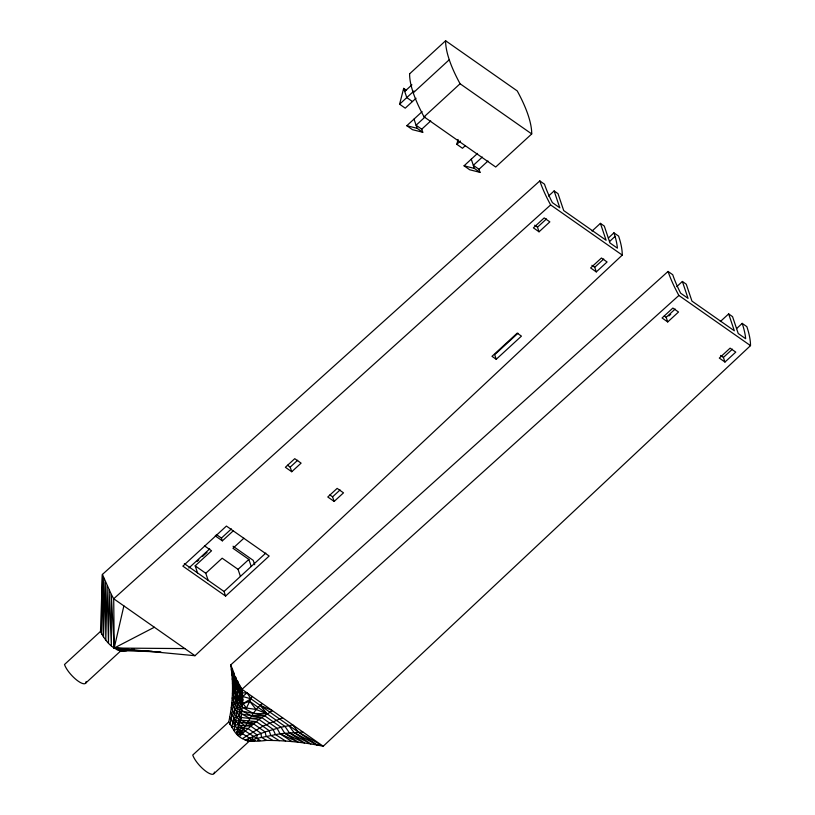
<?xml version="1.0" encoding="UTF-8"?>
<svg xmlns="http://www.w3.org/2000/svg" width="815" height="815" viewBox="0 0 815 815"><rect width="100%" height="100%" fill="white"/><g stroke="black" fill="none" stroke-linecap="round" stroke-linejoin="round"><path stroke-width="1.22" d="M736.607 328.598L742.18 323.372L746.846 326.642A127.13 39.762 47.4 0 1 750.503 345.631L323.229 746.245C304.576 742.343 285.525 740.417 266.485 740.407C254.484 741.793 241.087 742.771 234.048 730.648C238.449 709.091 240.323 685.354 230.665 664.969L668.056 271.446L672.732 274.726A127.059 39.741 47.4 0 0 679.19 290.283L680.627 293.166L688.054 298.372L682.369 281.47L676.786 286.615M242.839 700.116L241.057 718.606L236.737 733.653C240.374 715 242.34 694.533 235.341 676.542L242.707 696.489L242.839 700.116L231.338 669.604L230.665 664.969M257.632 740.428L260.097 740.489L245.152 731.024L241.474 730.678L238.082 729.476L237.725 728.427L234.048 730.648L228.75 721.958C232.54 704.812 233.569 687.035 231.338 669.604M127.069 650.574C114.62 653.059 105.318 641.313 100.5 631.421L102.415 574.432L539.815 180.91L544.481 184.19A127.059 39.741 47.4 0 0 550.94 199.746L552.387 202.629L559.803 207.825L554.118 190.934L548.536 196.069M239.6 736.363L245.152 731.024L243.379 728.182L239.427 725.299L238.561 723.761L231.725 727.561C235.871 709.57 236.707 690.763 233.559 672.538M238.754 727.388L247.923 728.498L257.102 734.936L249.095 738.349L247.332 741.069L256.694 738.421L257.102 734.936L265.12 731.941L281.022 727.255L292.748 724.892L298.392 732.125L317.045 745.022L319.123 744.543M229.912 724.596C234.109 706.31 235.015 687.218 232 668.677M608.357 238.062L613.929 232.835L618.605 236.106A127.13 39.762 47.4 0 1 622.252 255.095L194.979 655.708L114.202 648.057L123.87 605.891M416.037 98.238L405.238 108.171L399.584 104.208L403.68 88.377L406.512 90.363M465.182 145.793L462.472 148.269L456.828 144.316L458.081 139.436M214.07 773.527L250.083 740.417L249.033 741.151L255.166 740.377L253.709 740.703L252.008 739.694L253.098 736.587M252.12 696.428L246.436 708.021C240.496 700.829 235.993 692.332 232.448 683.683M262.277 703.549C251.56 711.892 247.668 725.523 238.174 735.008L237.41 731.564L241.474 730.678L242.381 733.643L252.008 739.694M609.477 241.617L615.05 236.391L613.929 232.835M409.599 73.849L445.611 40.75L517.24 90.923A127.13 39.762 47.4 0 1 531.716 133.945L495.703 167.024L424.075 116.851A127.13 39.762 47.4 0 1 409.599 73.839M404.719 91.453L411.921 84.831M399.584 104.208L413.989 90.974M413.256 92.839L449.269 59.74M425.094 116.963L416.088 125.235L421.742 129.198L422.771 132.264L412.471 129.677L406.817 125.714L422.119 111.645M424.075 116.851L460.078 83.751A127.13 39.762 47.4 0 1 445.601 40.73M421.742 129.198L430.738 120.915M456.828 144.316L460.424 141.005M482.327 157.061L473.332 165.333L478.976 169.296L480.015 172.362L469.715 169.775L464.061 165.812L477.559 153.393M478.976 169.296L487.981 161.013M539.041 231.806L533.397 227.843L544.196 217.911L549.85 221.874L539.041 231.806L537.493 227.191L546.498 218.919M100.5 631.421L64.497 664.52A15.444 4.829 47.4 0 0 76.783 680.118A15.444 4.829 47.4 0 0 86.135 681.503M291.739 471.742L285.382 467.29L294.745 458.682L301.102 463.134L291.739 471.742L290.191 467.138L297.679 460.251M188.836 568.045L209.72 548.852M233.284 530.809L222.352 540.854L221.425 538.083L231.409 528.904M197.036 561.525L198.85 559.864M202.487 556.523L207.02 552.346M197.546 572.904L195.172 565.844L211.554 550.787L204.443 545.806M85.83 682.98L121.832 649.881L120.793 650.615L127.14 650.319M208.151 580.331L205.767 573.271L222.159 558.204L238.051 569.349L240.435 576.409M243.879 538.236L232.958 548.281L248.86 559.416L251.234 566.476M592.067 231.032L600.411 223.361L604.292 226.081L609.977 242.972L617.403 248.178L617.189 246.161A127.079 39.741 47.4 0 0 615.05 236.391M238.051 569.349L248.86 559.416M225.602 596.081L182.845 566.13L226.417 526.072L269.164 556.024L225.602 596.081L224.043 591.476L265.792 553.09M334.14 501.439L327.783 496.987L337.145 488.379L343.502 492.841L334.14 501.439L332.591 496.834L340.079 489.947M518.024 333.233L494.685 354.688L496.233 359.293L521.437 336.126L517.199 333.152L491.995 356.328L496.233 359.293M596.285 271.904L590.63 267.941L601.439 258.009L607.083 261.972L596.285 271.904L594.736 267.289L603.742 259.017M667.719 321.945L662.065 317.982L672.874 308.05L678.528 312.013L667.719 321.945L666.171 317.341L675.177 309.058M668.921 315.955L670.745 314.274M228.75 721.958L192.748 755.057A15.444 4.829 47.4 0 0 205.034 770.654A15.444 4.829 47.4 0 0 214.386 772.039M720.317 321.568L728.651 313.897L732.542 316.627L738.227 333.518L745.644 338.714L745.44 336.697A127.059 39.741 47.4 0 0 742.18 323.372M724.963 362.043L719.309 358.08L730.108 348.148L735.762 352.111L724.963 362.043L723.414 357.439L732.41 349.156M245.152 731.024L258.956 719.472L272.434 710.66L260.24 705.393L250.918 698.791L242.707 696.489L234.791 681.493L231.857 674.27M539.815 180.91A127.13 39.762 47.4 0 0 550.634 204.922L113.713 598.78L114.202 648.057L125.571 648.76M232.224 678.966L239.355 693.585L242.799 703.773L250.918 698.791L247.037 692.872L242.707 696.489L241.963 689.317L678.875 295.458A127.13 39.762 47.4 0 1 668.056 271.446M242.452 738.594L262.695 726.297L282.591 717.781M194.979 655.708L113.713 598.78L111.298 594.4L111.36 645.826L109.088 590.141L108.487 643.106L107.091 586.005L105.797 640.111L105.308 582.002L103.474 637.024L103.75 578.141L101.671 634.06L102.415 574.432L111.298 594.4L114.202 648.057L154.351 627.244M232.194 697.956L235.178 704.343L239.895 702.347L242.605 707.451L253.322 713.38L267.096 713.848L284.955 726.359L289.264 732.705L304.565 743.005L284.659 733.174L281.022 727.255L264.406 715.611L242.249 711.149L235.403 699.739L232.428 693.188M231.806 702.744L234.791 708.968L239.926 706.768M237.42 694.237L235.484 695.144L237.511 703.243M231.266 707.542L234.251 713.614L239.793 711.21L241.739 714.867M245.091 740.203L249.095 738.349M230.574 712.351L235.83 721.479L239.05 720.144L240.211 722.355L245.172 725.849L250.694 726.084L261.116 733.388L261.37 737.259L266.485 740.407L264.417 740.142M241.057 718.606L239.508 715.672L233.559 718.26L235.015 726.063L237.725 728.427M232.509 688.42L237.542 698.73L239.702 697.946L242.605 707.451L256.083 709.468L267.096 713.848L260.24 705.393L298.392 732.125L323.229 746.245L241.963 689.317L239.875 686.78L237.338 680.678L242.412 692.882L247.037 692.872M267.096 713.848L249.696 701.297L242.799 703.773L238.846 689.245L237.134 689.765M238.174 735.008L242.381 733.643L237.41 731.564M249.033 741.151L251.366 740.478M272.862 740.478L266.057 736.21L265.12 731.941L253.455 723.771L245.172 725.849L239.427 725.299M256.694 738.421L280.034 733.755L302.905 732.013M238.082 729.476L243.379 728.182M279.239 740.692L270.723 735.273L269.113 730.607L256.216 721.57L247.19 723.2L240.211 722.355M261.686 717.485L250.103 718.494L241.841 714.083L261.686 717.485L277.069 728.264L280.034 733.755L291.953 741.558M247.332 741.069L253.709 740.703M264.406 715.611L251.438 715.723L242.249 711.149M126.661 650.502L119.092 650.533L160.861 651.929M114.202 648.057L184.822 648.587M116.84 649.667L152.15 651.195M131.887 649.148L134.414 649.311M253.455 723.771L247.19 723.2L240.7 720.175L256.216 721.57M241.25 717.516L258.956 719.472L273.096 729.374L275.389 734.458L285.607 741.049M406.817 125.714L417.117 128.312L422.771 132.264M464.061 165.812L474.361 168.41L480.015 172.362M280.034 733.755L298.27 742.21L284.659 733.174M289.264 732.705L310.821 743.942L293.838 732.359L288.867 725.564M293.838 732.359L317.045 745.022M460.078 83.751L531.706 133.925M554.118 190.934L558.01 193.654L563.695 210.555L606.095 240.252L600.411 223.361M682.369 281.47L686.261 284.201L691.945 301.092L734.335 330.788L728.651 313.897M412.441 101.549L406.787 97.596L403.68 88.377M550.634 204.922L622.252 255.095M678.875 295.458L750.503 345.631M534.671 225.215L537.493 227.191M591.904 265.313L594.736 267.289M664.286 316.016L666.171 317.341M720.582 355.452L723.414 357.439M287.471 465.222L290.191 467.138M329.861 494.929L332.591 496.834M216.291 534.497L221.425 538.083M233.039 546.223L253.221 560.363L254.698 564.734M215.252 535.873L222.352 540.854M195.172 565.844L205.767 573.271M184.343 563.654L224.043 591.476M235.83 721.479L238.561 723.761M239.05 720.144L234.251 713.614M249.696 701.297L256.083 709.468M239.508 715.672L234.791 708.968M235.015 726.063L229.738 717.149M239.793 711.21L235.178 704.343M237.542 698.73L239.895 702.347M239.549 684.936L241.963 689.317M242.412 692.882L236.095 680.922M471.264 159.19L474.361 168.41M414.02 119.092L417.117 128.312"/></g></svg>
